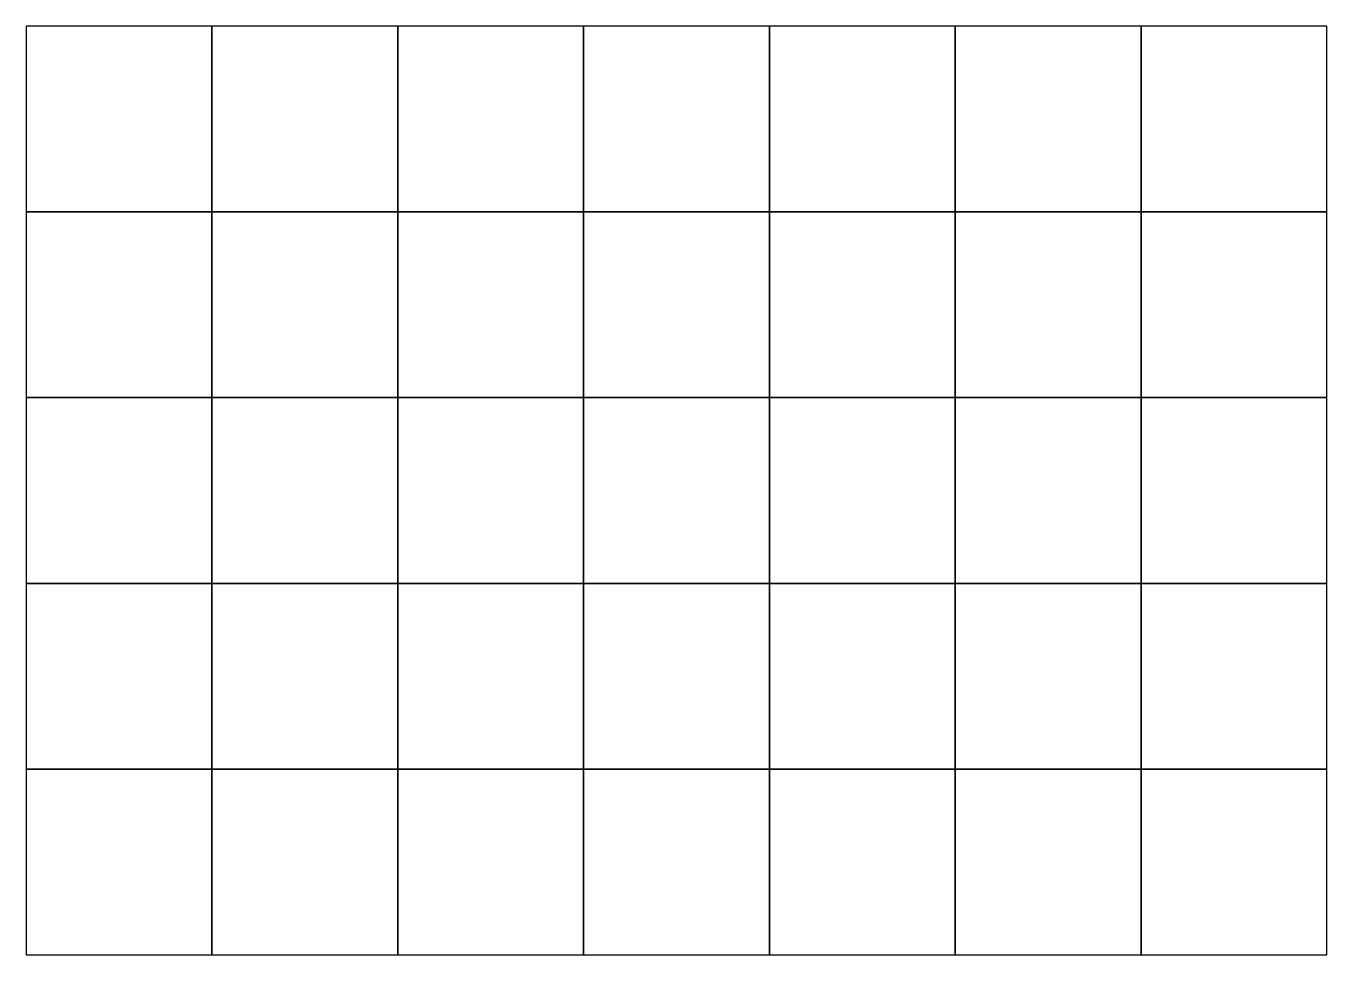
# Model space of a CAD drawing. Extents: x -20 to -6, y 0 to 10.
import ezdxf

# ---------------------------------------------------------------- set-up
doc = ezdxf.new("R2010")
doc.units = 0

# ---------------------------------------------------------------- blocks, each defined once
blk = doc.blocks.new('Plane_033')
at = {"layer": 'Meshes'}
mesh = blk.add_polyface(dxfattribs=at)
corners = [(1, 1), (1, -1), (-1, -1), (-1, 1)]
mesh.append_faces([[corners[k] for k in face] for face in [(0, 3, 2, 1)]], dxfattribs={"color": 254})
blk = doc.blocks.new('Plane_032')
at = {"layer": 'Meshes'}
mesh = blk.add_polyface(dxfattribs=at)
corners = [(1, 1), (1, -1), (-1, -1), (-1, 1)]
mesh.append_faces([[corners[k] for k in face] for face in [(0, 3, 2, 1)]], dxfattribs={"color": 254})
blk = doc.blocks.new('Plane_031')
at = {"layer": 'Meshes'}
mesh = blk.add_polyface(dxfattribs=at)
corners = [(1, 1), (1, -1), (-1, -1), (-1, 1)]
mesh.append_faces([[corners[k] for k in face] for face in [(0, 3, 2, 1)]], dxfattribs={"color": 254})
blk = doc.blocks.new('Plane_030')
at = {"layer": 'Meshes'}
mesh = blk.add_polyface(dxfattribs=at)
corners = [(1, 1), (1, -1), (-1, -1), (-1, 1)]
mesh.append_faces([[corners[k] for k in face] for face in [(0, 3, 2, 1)]], dxfattribs={"color": 254})
blk = doc.blocks.new('Plane_029')
at = {"layer": 'Meshes'}
mesh = blk.add_polyface(dxfattribs=at)
corners = [(1, 1), (1, -1), (-1, -1), (-1, 1)]
mesh.append_faces([[corners[k] for k in face] for face in [(0, 3, 2, 1)]], dxfattribs={"color": 254})
blk = doc.blocks.new('Plane_028')
at = {"layer": 'Meshes'}
mesh = blk.add_polyface(dxfattribs=at)
corners = [(1, 1), (1, -1), (-1, -1), (-1, 1)]
mesh.append_faces([[corners[k] for k in face] for face in [(0, 3, 2, 1)]], dxfattribs={"color": 254})
blk = doc.blocks.new('Plane_027')
at = {"layer": 'Meshes'}
mesh = blk.add_polyface(dxfattribs=at)
corners = [(1, 1), (1, -1), (-1, -1), (-1, 1)]
mesh.append_faces([[corners[k] for k in face] for face in [(0, 3, 2, 1)]], dxfattribs={"color": 254})
blk = doc.blocks.new('Plane_026')
at = {"layer": 'Meshes'}
mesh = blk.add_polyface(dxfattribs=at)
corners = [(1, 1), (1, -1), (-1, -1), (-1, 1)]
mesh.append_faces([[corners[k] for k in face] for face in [(0, 3, 2, 1)]], dxfattribs={"color": 254})
blk = doc.blocks.new('Plane_025')
at = {"layer": 'Meshes'}
mesh = blk.add_polyface(dxfattribs=at)
corners = [(1, 1), (1, -1), (-1, -1), (-1, 1)]
mesh.append_faces([[corners[k] for k in face] for face in [(0, 3, 2, 1)]], dxfattribs={"color": 254})
blk = doc.blocks.new('Plane_024')
at = {"layer": 'Meshes'}
mesh = blk.add_polyface(dxfattribs=at)
corners = [(1, 1), (1, -1), (-1, -1), (-1, 1)]
mesh.append_faces([[corners[k] for k in face] for face in [(0, 3, 2, 1)]], dxfattribs={"color": 254})
blk = doc.blocks.new('Plane_023')
at = {"layer": 'Meshes'}
mesh = blk.add_polyface(dxfattribs=at)
corners = [(1, 1), (1, -1), (-1, -1), (-1, 1)]
mesh.append_faces([[corners[k] for k in face] for face in [(0, 3, 2, 1)]], dxfattribs={"color": 254})
blk = doc.blocks.new('Plane_022')
at = {"layer": 'Meshes'}
mesh = blk.add_polyface(dxfattribs=at)
corners = [(1, 1), (1, -1), (-1, -1), (-1, 1)]
mesh.append_faces([[corners[k] for k in face] for face in [(0, 3, 2, 1)]], dxfattribs={"color": 254})
blk = doc.blocks.new('Plane_021')
at = {"layer": 'Meshes'}
mesh = blk.add_polyface(dxfattribs=at)
corners = [(1, 1), (1, -1), (-1, -1), (-1, 1)]
mesh.append_faces([[corners[k] for k in face] for face in [(0, 3, 2, 1)]], dxfattribs={"color": 254})
blk = doc.blocks.new('Plane_020')
at = {"layer": 'Meshes'}
mesh = blk.add_polyface(dxfattribs=at)
corners = [(1, 1), (1, -1), (-1, -1), (-1, 1)]
mesh.append_faces([[corners[k] for k in face] for face in [(0, 3, 2, 1)]], dxfattribs={"color": 254})
blk = doc.blocks.new('Plane_019')
at = {"layer": 'Meshes'}
mesh = blk.add_polyface(dxfattribs=at)
corners = [(1, 1), (1, -1), (-1, -1), (-1, 1)]
mesh.append_faces([[corners[k] for k in face] for face in [(0, 3, 2, 1)]], dxfattribs={"color": 254})
blk = doc.blocks.new('Plane_018')
at = {"layer": 'Meshes'}
mesh = blk.add_polyface(dxfattribs=at)
corners = [(1, 1), (1, -1), (-1, -1), (-1, 1)]
mesh.append_faces([[corners[k] for k in face] for face in [(0, 3, 2, 1)]], dxfattribs={"color": 254})
blk = doc.blocks.new('Plane_017')
at = {"layer": 'Meshes'}
mesh = blk.add_polyface(dxfattribs=at)
corners = [(1, 1), (1, -1), (-1, -1), (-1, 1)]
mesh.append_faces([[corners[k] for k in face] for face in [(0, 3, 2, 1)]], dxfattribs={"color": 254})
blk = doc.blocks.new('Plane_016')
at = {"layer": 'Meshes'}
mesh = blk.add_polyface(dxfattribs=at)
corners = [(1, 1), (1, -1), (-1, -1), (-1, 1)]
mesh.append_faces([[corners[k] for k in face] for face in [(0, 3, 2, 1)]], dxfattribs={"color": 254})
blk = doc.blocks.new('Plane_015')
at = {"layer": 'Meshes'}
mesh = blk.add_polyface(dxfattribs=at)
corners = [(1, 1), (1, -1), (-1, -1), (-1, 1)]
mesh.append_faces([[corners[k] for k in face] for face in [(0, 3, 2, 1)]], dxfattribs={"color": 254})
blk = doc.blocks.new('Plane_014')
at = {"layer": 'Meshes'}
mesh = blk.add_polyface(dxfattribs=at)
corners = [(1, 1), (1, -1), (-1, -1), (-1, 1)]
mesh.append_faces([[corners[k] for k in face] for face in [(0, 3, 2, 1)]], dxfattribs={"color": 254})
blk = doc.blocks.new('Plane_013')
at = {"layer": 'Meshes'}
mesh = blk.add_polyface(dxfattribs=at)
corners = [(1, 1), (1, -1), (-1, -1), (-1, 1)]
mesh.append_faces([[corners[k] for k in face] for face in [(0, 3, 2, 1)]], dxfattribs={"color": 254})
blk = doc.blocks.new('Plane_012')
at = {"layer": 'Meshes'}
mesh = blk.add_polyface(dxfattribs=at)
corners = [(1, 1), (1, -1), (-1, -1), (-1, 1)]
mesh.append_faces([[corners[k] for k in face] for face in [(0, 3, 2, 1)]], dxfattribs={"color": 254})
blk = doc.blocks.new('Plane_011')
at = {"layer": 'Meshes'}
mesh = blk.add_polyface(dxfattribs=at)
corners = [(1, 1), (1, -1), (-1, -1), (-1, 1)]
mesh.append_faces([[corners[k] for k in face] for face in [(0, 3, 2, 1)]], dxfattribs={"color": 254})
blk = doc.blocks.new('Plane_010')
at = {"layer": 'Meshes'}
mesh = blk.add_polyface(dxfattribs=at)
corners = [(1, 1), (1, -1), (-1, -1), (-1, 1)]
mesh.append_faces([[corners[k] for k in face] for face in [(0, 3, 2, 1)]], dxfattribs={"color": 254})
blk = doc.blocks.new('Plane_009')
at = {"layer": 'Meshes'}
mesh = blk.add_polyface(dxfattribs=at)
corners = [(1, 1), (1, -1), (-1, -1), (-1, 1)]
mesh.append_faces([[corners[k] for k in face] for face in [(0, 3, 2, 1)]], dxfattribs={"color": 254})
blk = doc.blocks.new('Plane_008')
at = {"layer": 'Meshes'}
mesh = blk.add_polyface(dxfattribs=at)
corners = [(1, 1), (1, -1), (-1, -1), (-1, 1)]
mesh.append_faces([[corners[k] for k in face] for face in [(0, 3, 2, 1)]], dxfattribs={"color": 254})
blk = doc.blocks.new('Plane_007')
at = {"layer": 'Meshes'}
mesh = blk.add_polyface(dxfattribs=at)
corners = [(1, 1), (1, -1), (-1, -1), (-1, 1)]
mesh.append_faces([[corners[k] for k in face] for face in [(0, 3, 2, 1)]], dxfattribs={"color": 254})
blk = doc.blocks.new('Plane_006')
at = {"layer": 'Meshes'}
mesh = blk.add_polyface(dxfattribs=at)
corners = [(1, 1), (1, -1), (-1, -1), (-1, 1)]
mesh.append_faces([[corners[k] for k in face] for face in [(0, 3, 2, 1)]], dxfattribs={"color": 254})
blk = doc.blocks.new('Plane_005')
at = {"layer": 'Meshes'}
mesh = blk.add_polyface(dxfattribs=at)
corners = [(1, 1), (1, -1), (-1, -1), (-1, 1)]
mesh.append_faces([[corners[k] for k in face] for face in [(0, 3, 2, 1)]], dxfattribs={"color": 254})
blk = doc.blocks.new('Plane_004')
at = {"layer": 'Meshes'}
mesh = blk.add_polyface(dxfattribs=at)
corners = [(1, 1), (1, -1), (-1, -1), (-1, 1)]
mesh.append_faces([[corners[k] for k in face] for face in [(0, 3, 2, 1)]], dxfattribs={"color": 254})
blk = doc.blocks.new('Plane_003')
at = {"layer": 'Meshes'}
mesh = blk.add_polyface(dxfattribs=at)
corners = [(1, 1), (1, -1), (-1, -1), (-1, 1)]
mesh.append_faces([[corners[k] for k in face] for face in [(0, 3, 2, 1)]], dxfattribs={"color": 254})
blk = doc.blocks.new('Plane_002')
at = {"layer": 'Meshes'}
mesh = blk.add_polyface(dxfattribs=at)
corners = [(1, 1), (1, -1), (-1, -1), (-1, 1)]
mesh.append_faces([[corners[k] for k in face] for face in [(0, 3, 2, 1)]], dxfattribs={"color": 254})
blk = doc.blocks.new('Plane_001')
at = {"layer": 'Meshes'}
mesh = blk.add_polyface(dxfattribs=at)
corners = [(1, 1), (1, -1), (-1, -1), (-1, 1)]
mesh.append_faces([[corners[k] for k in face] for face in [(0, 3, 2, 1)]], dxfattribs={"color": 254})
blk = doc.blocks.new('Plane')
at = {"layer": 'Meshes'}
mesh = blk.add_polyface(dxfattribs=at)
corners = [(1, 1), (1, -1), (-1, -1), (-1, 1)]
mesh.append_faces([[corners[k] for k in face] for face in [(0, 3, 2, 1)]], dxfattribs={"color": 254})

msp = doc.modelspace()

# ---------------------------------------------------------------- block references
at = {"layer": '1'}
for name, p in [('Plane', (-19, 9)), ('Plane_001', (-17, 9)), ('Plane_002', (-15, 9)), ('Plane_003', (-13, 9)), ('Plane_004', (-11, 9)), ('Plane_005', (-9, 9)), ('Plane_007', (-7, 9)), ('Plane_019', (-19, 7)), ('Plane_019', (-17, 7)), ('Plane_020', (-15, 7)), ('Plane_031', (-13, 7)), ('Plane_025', (-11, 7)), ('Plane_026', (-9, 7)), ('Plane_006', (-7, 7)), ('Plane_018', (-19, 5)), ('Plane_022', (-17, 5)), ('Plane_021', (-15, 5)), ('Plane_032', (-13, 5)), ('Plane_027', (-11, 5)), ('Plane_028', (-9, 5)), ('Plane_008', (-7, 5)), ('Plane_016', (-19, 3)), ('Plane_023', (-17, 3)), ('Plane_024', (-15, 3)), ('Plane_033', (-13, 3)), ('Plane_029', (-11, 3)), ('Plane_030', (-9, 3)), ('Plane_009', (-7, 3)), ('Plane_017', (-19, 1)), ('Plane_015', (-17, 1)), ('Plane_014', (-15, 1)), ('Plane_013', (-13, 1)), ('Plane_012', (-11, 1)), ('Plane_010', (-9, 1)), ('Plane_011', (-7, 1))]:
    msp.add_blockref(name, p, dxfattribs=at)

doc.saveas('drawing.dxf')
